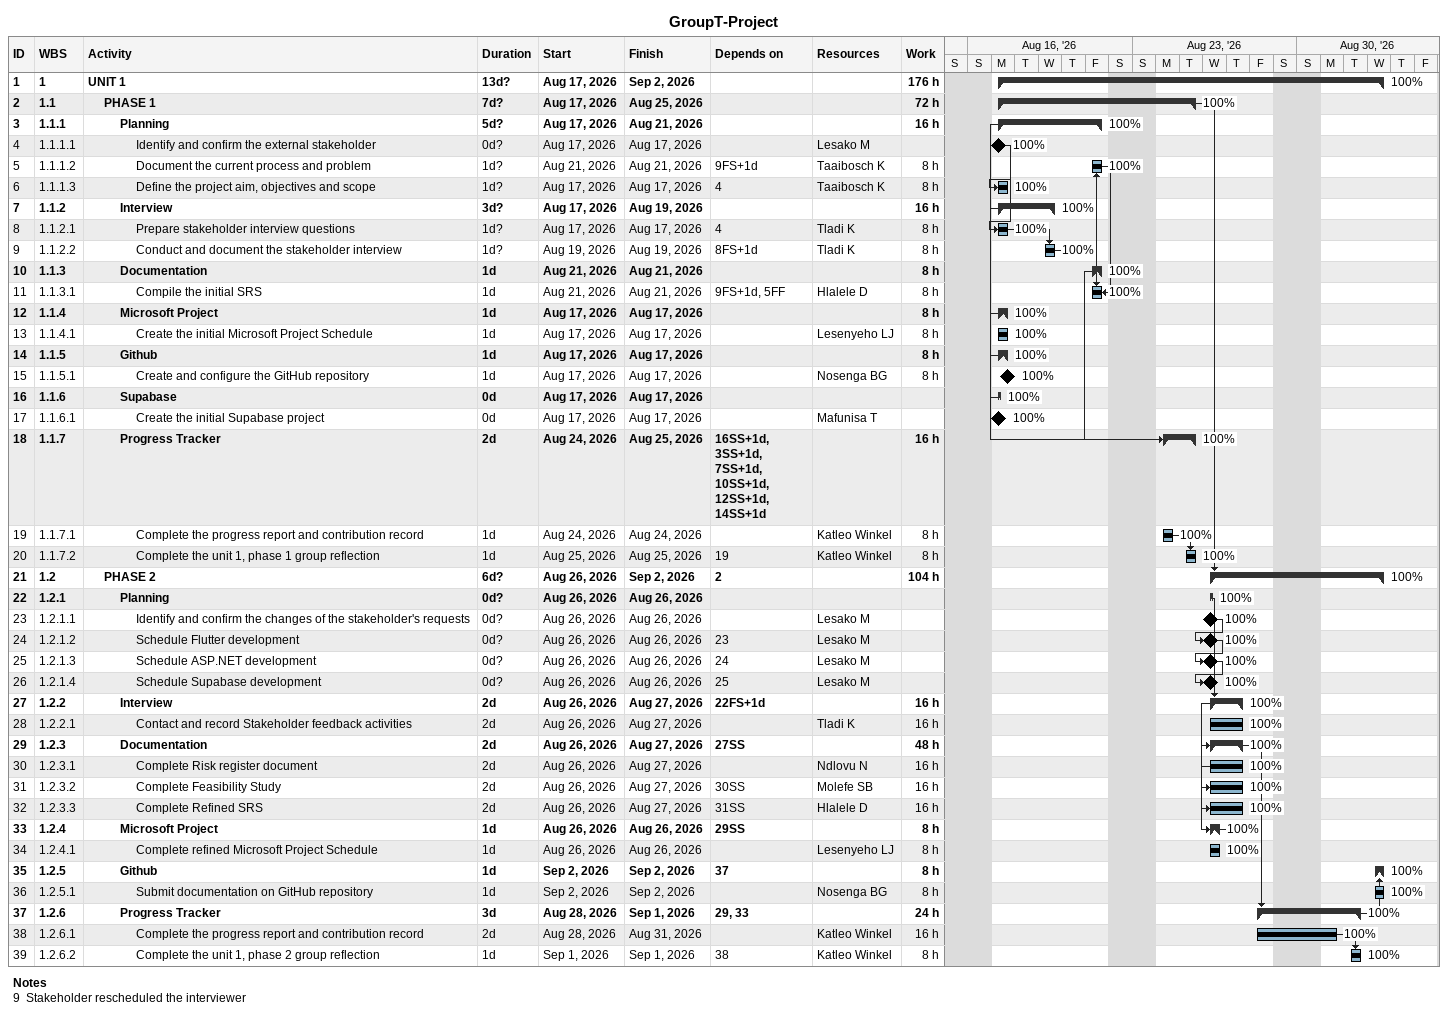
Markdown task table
GroupT-Project

| ID | WBS | Task | Duration | Start | Finish | Predecessors | Resources | % complete | Work (h) |
|---|---|---|---|---|---|---|---|---|---|
| 1 | 1 | **UNIT 1** | 13d? | 2026-08-17 | 2026-09-02 |  |  | 100 | 176 |
| 2 | 1.1 | **PHASE 1** | 7d? | 2026-08-17 | 2026-08-25 |  |  | 100 | 72 |
| 3 | 1.1.1 | **Planning** | 5d? | 2026-08-17 | 2026-08-21 |  |  | 100 | 16 |
| 4 | 1.1.1.1 | Identify and confirm the external stakeholder | 0d? | 2026-08-17 | 2026-08-17 |  | Lesako M | 100 |  |
| 5 | 1.1.1.2 | Document the current process and problem | 1d? | 2026-08-21 | 2026-08-21 | 9FS+1d | Taaibosch K | 100 | 8 |
| 6 | 1.1.1.3 | Define the project aim, objectives and scope | 1d? | 2026-08-17 | 2026-08-17 | 4 | Taaibosch K | 100 | 8 |
| 7 | 1.1.2 | **Interview** | 3d? | 2026-08-17 | 2026-08-19 |  |  | 100 | 16 |
| 8 | 1.1.2.1 | Prepare stakeholder interview questions | 1d? | 2026-08-17 | 2026-08-17 | 4 | Tladi K | 100 | 8 |
| 9 | 1.1.2.2 | Conduct and document the stakeholder interview | 1d? | 2026-08-19 | 2026-08-19 | 8FS+1d | Tladi K | 100 | 8 |
| 10 | 1.1.3 | **Documentation** | 1d | 2026-08-21 | 2026-08-21 |  |  | 100 | 8 |
| 11 | 1.1.3.1 | Compile the initial SRS | 1d | 2026-08-21 | 2026-08-21 | 9FS+1d, 5FF | Hlalele D | 100 | 8 |
| 12 | 1.1.4 | **Microsoft Project** | 1d | 2026-08-17 | 2026-08-17 |  |  | 100 | 8 |
| 13 | 1.1.4.1 | Create the initial Microsoft Project Schedule | 1d | 2026-08-17 | 2026-08-17 |  | Lesenyeho LJ | 100 | 8 |
| 14 | 1.1.5 | **Github** | 1d | 2026-08-17 | 2026-08-17 |  |  | 100 | 8 |
| 15 | 1.1.5.1 | Create and configure the GitHub repository | 1d | 2026-08-17 | 2026-08-17 |  | Nosenga BG | 100 | 8 |
| 16 | 1.1.6 | **Supabase** | 0d | 2026-08-17 | 2026-08-17 |  |  | 100 |  |
| 17 | 1.1.6.1 | Create the initial Supabase project | 0d | 2026-08-17 | 2026-08-17 |  | Mafunisa T | 100 |  |
| 18 | 1.1.7 | **Progress Tracker** | 2d | 2026-08-24 | 2026-08-25 | 16SS+1d, 3SS+1d, 7SS+1d, 10SS+1d, 12SS+1d, 14SS+1d |  | 100 | 16 |
| 19 | 1.1.7.1 | Complete the progress report and contribution record | 1d | 2026-08-24 | 2026-08-24 |  | Katleo Winkel | 100 | 8 |
| 20 | 1.1.7.2 | Complete the unit 1, phase 1 group reflection | 1d | 2026-08-25 | 2026-08-25 | 19 | Katleo Winkel | 100 | 8 |
| 21 | 1.2 | **PHASE 2** | 6d? | 2026-08-26 | 2026-09-02 | 2 |  | 100 | 104 |
| 22 | 1.2.1 | **Planning** | 0d? | 2026-08-26 | 2026-08-26 |  |  | 100 |  |
| 23 | 1.2.1.1 | Identify and confirm the changes of the stakeholder's requests | 0d? | 2026-08-26 | 2026-08-26 |  | Lesako M | 100 |  |
| 24 | 1.2.1.2 | Schedule Flutter development | 0d? | 2026-08-26 | 2026-08-26 | 23 | Lesako M | 100 |  |
| 25 | 1.2.1.3 | Schedule ASP.NET development | 0d? | 2026-08-26 | 2026-08-26 | 24 | Lesako M | 100 |  |
| 26 | 1.2.1.4 | Schedule Supabase development | 0d? | 2026-08-26 | 2026-08-26 | 25 | Lesako M | 100 |  |
| 27 | 1.2.2 | **Interview** | 2d | 2026-08-26 | 2026-08-27 | 22FS+1d |  | 100 | 16 |
| 28 | 1.2.2.1 | Contact and record Stakeholder feedback activities | 2d | 2026-08-26 | 2026-08-27 |  | Tladi K | 100 | 16 |
| 29 | 1.2.3 | **Documentation** | 2d | 2026-08-26 | 2026-08-27 | 27SS |  | 100 | 48 |
| 30 | 1.2.3.1 | Complete Risk register document | 2d | 2026-08-26 | 2026-08-27 |  | Ndlovu N | 100 | 16 |
| 31 | 1.2.3.2 | Complete Feasibility Study | 2d | 2026-08-26 | 2026-08-27 | 30SS | Molefe SB | 100 | 16 |
| 32 | 1.2.3.3 | Complete Refined SRS | 2d | 2026-08-26 | 2026-08-27 | 31SS | Hlalele D | 100 | 16 |
| 33 | 1.2.4 | **Microsoft Project** | 1d | 2026-08-26 | 2026-08-26 | 29SS |  | 100 | 8 |
| 34 | 1.2.4.1 | Complete refined Microsoft Project Schedule | 1d | 2026-08-26 | 2026-08-26 |  | Lesenyeho LJ | 100 | 8 |
| 35 | 1.2.5 | **Github** | 1d | 2026-09-02 | 2026-09-02 | 37 |  | 100 | 8 |
| 36 | 1.2.5.1 | Submit documentation on GitHub repository | 1d | 2026-09-02 | 2026-09-02 |  | Nosenga BG | 100 | 8 |
| 37 | 1.2.6 | **Progress Tracker** | 3d | 2026-08-28 | 2026-09-01 | 29, 33 |  | 100 | 24 |
| 38 | 1.2.6.1 | Complete the progress report and contribution record | 2d | 2026-08-28 | 2026-08-31 |  | Katleo Winkel | 100 | 16 |
| 39 | 1.2.6.2 | Complete the unit 1, phase 2 group reflection | 1d | 2026-09-01 | 2026-09-01 | 38 | Katleo Winkel | 100 | 8 |

Notes
- 9: Stakeholder rescheduled the interviewer
